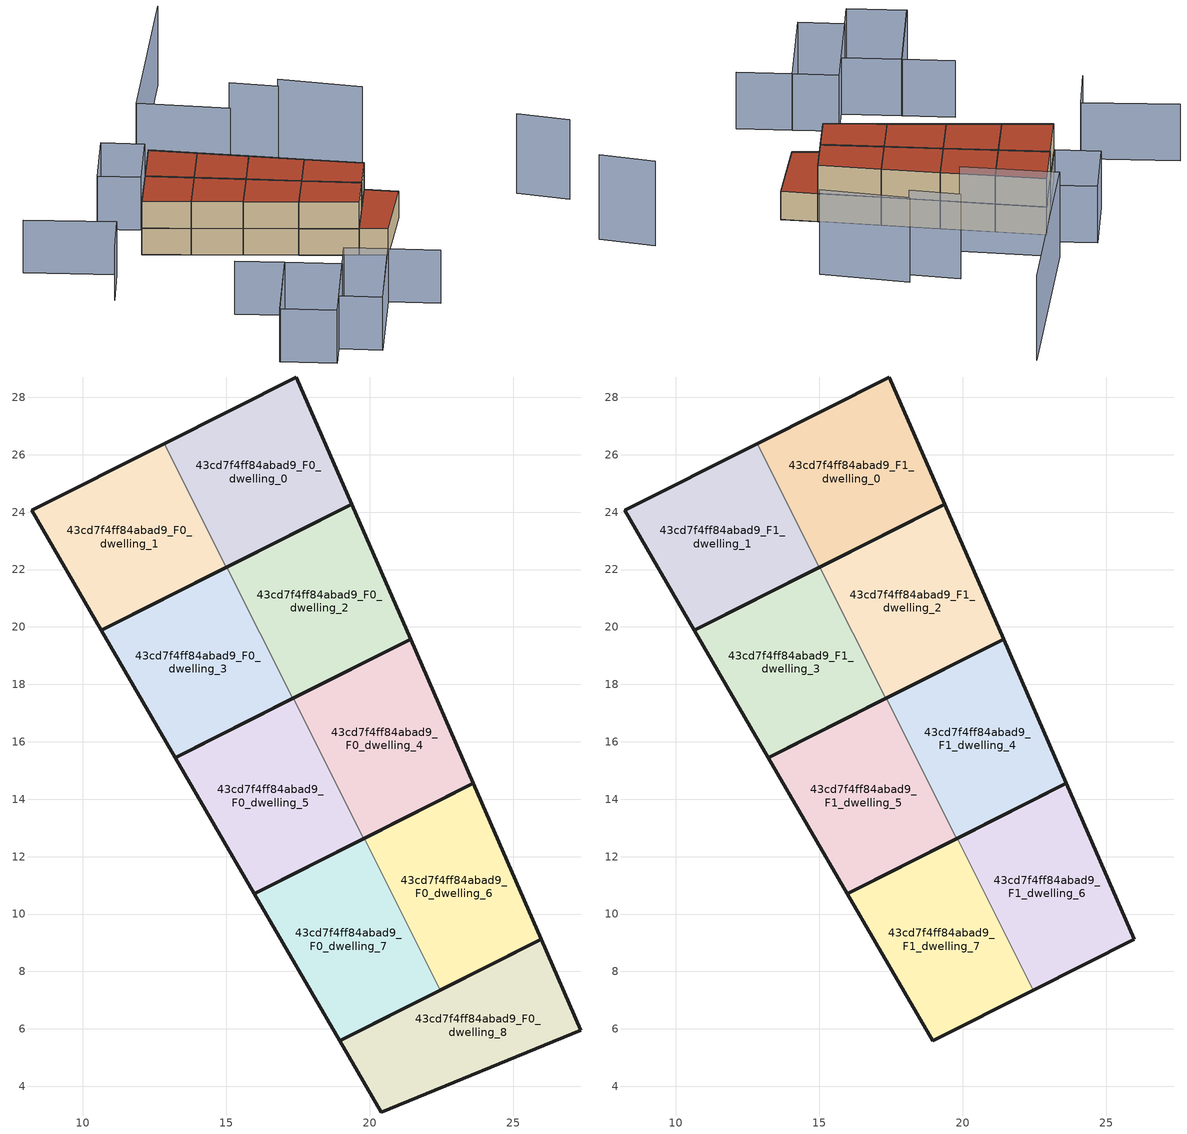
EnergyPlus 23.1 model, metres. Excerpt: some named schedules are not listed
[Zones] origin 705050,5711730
43cd7f4ff84abad9_F0_dwelling_0
 floor ground (EU_floor_Construction): 19.38,24.28 17.45,28.71 12.84,26.38 15.01,22.08 z0
 wall outside (EU_wall_Construction): 12.84,26.38 17.45,28.71 19.38,24.28 15.01,22.08 z0:3
 wall to 43cd7f4ff84abad9_F0_dwelling_1 (EU_wall_Construction): 15.01,22.08 12.84,26.38 z0:3
43cd7f4ff84abad9_F0_dwelling_1
 floor ground (EU_floor_Construction): 15.01,22.08 12.84,26.38 8.22,24.06 10.65,19.88 z0
 wall outside (EU_wall_Construction): 15.01,22.08 10.65,19.88 8.22,24.06 12.84,26.38 z0:3
43cd7f4ff84abad9_F0_dwelling_2
 floor ground (EU_floor_Construction): 21.42,19.58 19.38,24.28 15.02,22.08 17.32,17.51 z0
 wall outside (EU_wall_Construction): 15.02,22.08 19.38,24.28 21.42,19.58 17.32,17.51 z0:3
 wall to 43cd7f4ff84abad9_F0_dwelling_3 (EU_wall_Construction): 17.32,17.51 15.02,22.08 z0:3
43cd7f4ff84abad9_F0_dwelling_3
 floor ground (EU_floor_Construction): 17.32,17.51 15.02,22.08 10.65,19.88 13.23,15.45 z0
 wall outside (EU_wall_Construction): 17.32,17.51 13.23,15.45 10.65,19.88 15.02,22.08 z0:3
43cd7f4ff84abad9_F0_dwelling_4
 floor ground (EU_floor_Construction): 23.61,14.55 21.42,19.58 17.33,17.51 19.79,12.63 z0
 wall outside (EU_wall_Construction): 17.33,17.51 21.42,19.58 23.61,14.55 19.79,12.63 z0:3
 wall to 43cd7f4ff84abad9_F0_dwelling_5 (EU_wall_Construction): 19.79,12.63 17.33,17.51 z0:3
43cd7f4ff84abad9_F0_dwelling_5
 floor ground (EU_floor_Construction): 19.79,12.63 17.33,17.51 13.23,15.45 15.98,10.71 z0
 wall outside (EU_wall_Construction): 19.79,12.63 15.98,10.71 13.23,15.45 17.33,17.51 z0:3
43cd7f4ff84abad9_F0_dwelling_6
 floor ground (EU_floor_Construction): 25.98,9.12 23.61,14.55 19.8,12.63 22.46,7.35 z0
 wall outside (EU_wall_Construction): 19.8,12.63 23.61,14.55 25.98,9.12 22.46,7.35 z0:3
 wall to 43cd7f4ff84abad9_F0_dwelling_7 (EU_wall_Construction): 22.46,7.35 19.8,12.63 z0:3
43cd7f4ff84abad9_F0_dwelling_7
 floor ground (EU_floor_Construction): 22.46,7.35 19.8,12.63 15.98,10.71 18.96,5.58 z0
 wall outside (EU_wall_Construction): 22.46,7.35 18.96,5.58 15.98,10.71 19.8,12.63 z0:3
43cd7f4ff84abad9_F0_dwelling_8
 floor ground (EU_floor_Construction): 27.36,5.95 25.98,9.12 18.96,5.58 20.41,3.1 z0
 wall outside (EU_wall_Construction): 18.96,5.58 25.98,9.12 27.36,5.95 20.41,3.1 18.96,5.58 z0:3
 roof outside (EU_roof_Construction): 25.98,9.12 27.36,5.95 20.41,3.1 18.96,5.58 z3
43cd7f4ff84abad9_F1_dwelling_0
 floor to 43cd7f4ff84abad9_F0_dwelling_0 (EU_floor_Construction): 19.38,24.28 17.45,28.71 12.84,26.38 15.01,22.08 z3
 wall outside (EU_wall_Construction): 12.84,26.38 17.45,28.71 19.38,24.28 15.01,22.08 z3:6
 wall to 43cd7f4ff84abad9_F1_dwelling_1 (EU_wall_Construction): 15.01,22.08 12.84,26.38 z3:6
 roof outside (EU_roof_Construction): 17.45,28.71 19.38,24.28 15.01,22.08 12.84,26.38 z6
43cd7f4ff84abad9_F1_dwelling_1
 floor to 43cd7f4ff84abad9_F0_dwelling_1 (EU_floor_Construction): 15.01,22.08 12.84,26.38 8.22,24.06 10.65,19.88 z3
 wall outside (EU_wall_Construction): 15.01,22.08 10.65,19.88 8.22,24.06 12.84,26.38 z3:6
 roof outside (EU_roof_Construction): 12.84,26.38 15.01,22.08 10.65,19.88 8.22,24.06 z6
43cd7f4ff84abad9_F1_dwelling_2
 floor to 43cd7f4ff84abad9_F0_dwelling_2 (EU_floor_Construction): 21.42,19.58 19.38,24.28 15.02,22.08 17.32,17.51 z3
 wall outside (EU_wall_Construction): 15.02,22.08 19.38,24.28 21.42,19.58 17.32,17.51 z3:6
 wall to 43cd7f4ff84abad9_F1_dwelling_3 (EU_wall_Construction): 17.32,17.51 15.02,22.08 z3:6
 roof outside (EU_roof_Construction): 19.38,24.28 21.42,19.58 17.32,17.51 15.02,22.08 z6
43cd7f4ff84abad9_F1_dwelling_3
 floor to 43cd7f4ff84abad9_F0_dwelling_3 (EU_floor_Construction): 17.32,17.51 15.02,22.08 10.65,19.88 13.23,15.45 z3
 wall outside (EU_wall_Construction): 17.32,17.51 13.23,15.45 10.65,19.88 15.02,22.08 z3:6
 roof outside (EU_roof_Construction): 15.02,22.08 17.32,17.51 13.23,15.45 10.65,19.88 z6
43cd7f4ff84abad9_F1_dwelling_4
 floor to 43cd7f4ff84abad9_F0_dwelling_4 (EU_floor_Construction): 23.61,14.55 21.42,19.58 17.33,17.51 19.79,12.63 z3
 wall outside (EU_wall_Construction): 17.33,17.51 21.42,19.58 23.61,14.55 19.79,12.63 z3:6
 wall to 43cd7f4ff84abad9_F1_dwelling_5 (EU_wall_Construction): 19.79,12.63 17.33,17.51 z3:6
 roof outside (EU_roof_Construction): 21.42,19.58 23.61,14.55 19.79,12.63 17.33,17.51 z6
43cd7f4ff84abad9_F1_dwelling_5
 floor to 43cd7f4ff84abad9_F0_dwelling_5 (EU_floor_Construction): 19.79,12.63 17.33,17.51 13.23,15.45 15.98,10.71 z3
 wall outside (EU_wall_Construction): 19.79,12.63 15.98,10.71 13.23,15.45 17.33,17.51 z3:6
 roof outside (EU_roof_Construction): 17.33,17.51 19.79,12.63 15.98,10.71 13.23,15.45 z6
43cd7f4ff84abad9_F1_dwelling_6
 floor to 43cd7f4ff84abad9_F0_dwelling_6 (EU_floor_Construction): 25.98,9.12 23.61,14.55 19.8,12.63 22.46,7.35 z3
 wall outside (EU_wall_Construction): 19.8,12.63 23.61,14.55 25.98,9.12 22.46,7.35 z3:6
 wall to 43cd7f4ff84abad9_F1_dwelling_7 (EU_wall_Construction): 22.46,7.35 19.8,12.63 z3:6
 roof outside (EU_roof_Construction): 23.61,14.55 25.98,9.12 22.46,7.35 19.8,12.63 z6
43cd7f4ff84abad9_F1_dwelling_7
 floor to 43cd7f4ff84abad9_F0_dwelling_7 (EU_floor_Construction): 22.46,7.35 19.8,12.63 15.98,10.71 18.96,5.58 z3
 wall outside (EU_wall_Construction): 22.46,7.35 18.96,5.58 15.98,10.71 19.8,12.63 z3:6
 roof outside (EU_roof_Construction): 19.8,12.63 22.46,7.35 18.96,5.58 15.98,10.71 z6
shading: 3.85,-5.96 12.4,-1.55 / 12.4,-1.55 14.79,-6.17 / 2.66,10.23 4.94,5.84 / 4.94,5.84 -3.2,1.62 / -0.77,32.31 3.55,24.18 / 3.55,24.18 -0.88,21.82 / 1.85,-2.08 10.4,2.32 / 10.4,2.32 12.4,-1.56 / 12.4,-1.56 3.85,-5.97 / 3.85,-5.97 1.85,-2.08 / 4.92,5.85 7.51,0.83 / 7.51,0.83 -0.63,-3.37 / -0.63,-3.37 -3.22,1.64 / -3.22,1.64 4.92,5.85 / 10.43,30.44 16.3,33.46 / 16.3,33.46 18.28,29.6 / 18.28,29.6 12.41,26.58 / 12.41,26.58 10.43,30.44 z0:6; 39,-6.71 37.4,-1.6 / 34.36,14.24 31.46,22.18 / 30.24,21.41 28.48,25.93 / 24.11,23.26 20.32,31.78 / 20.32,31.78 38.07,39.67 z0:9
[Building]
EU S2 Campaign: North Axis=0; Terrain=City; Solar Distribution=FullExterior
[Site:Location]
London: Latitude=51.5; Longitude=-0.5; Time Zone=0; Elevation=25
[SizingPeriod:WeatherFileDays]
AnnualSizingPeriod: Begin Month=1; Begin Day of Month=1; End Month=12; End Day of Month=31; Day of Week for Start Day=Monday; Use Weather File Daylight Saving Period=No; Use Weather File Rain and Snow Indicators=No
[MATERIAL]
EU_InternalMass_Material: Roughness=MediumRough; Thickness=0.1; Conductivity=1; Density=1800; Specific Heat=900; Thermal Absorptance=0.9; Solar Absorptance=0.7; Visible Absorptance=0.7
[MATERIAL:NOMASS] Roughness=MediumRough; Thermal Absorptance=0.9; Solar Absorptance=0.7; Visible Absorptance=0.7
Name | Thermal Resistance
EU_wall_NoMass | 1.04674
EU_roof_NoMass | 4.32442
EU_floor_NoMass | 2.04616
[CONSTRUCTION]
EU_wall_Construction: EU_wall_NoMass
EU_roof_Construction: EU_roof_NoMass
EU_floor_Construction: EU_floor_NoMass
EU_InternalMass_Construction: EU_InternalMass_Material
[ZONE] Type=1; Multiplier=1; Ceiling Height=autocalculate; Floor Area=autocalculate; Part of Total Floor Area=Yes
Name | Volume
43cd7f4ff84abad9_F0_dwelling_0; 43cd7f4ff84abad9_F1_dwelling_0 | 72.7332
43cd7f4ff84abad9_F0_dwelling_1; 43cd7f4ff84abad9_F1_dwelling_1; 43cd7f4ff84abad9_F0_dwelling_5; 43cd7f4ff84abad9_F1_dwelling_5 | 72.7427
43cd7f4ff84abad9_F0_dwelling_2; 43cd7f4ff84abad9_F1_dwelling_2 | 72.739
43cd7f4ff84abad9_F0_dwelling_3; 43cd7f4ff84abad9_F1_dwelling_3 | 72.7229
43cd7f4ff84abad9_F0_dwelling_4; 43cd7f4ff84abad9_F1_dwelling_4; 43cd7f4ff84abad9_F0_dwelling_6; 43cd7f4ff84abad9_F1_dwelling_6 | 72.7258
43cd7f4ff84abad9_F0_dwelling_7; 43cd7f4ff84abad9_F1_dwelling_7 | 72.7324
43cd7f4ff84abad9_F0_dwelling_8 | 72.7317
[INTERNALMASS] Construction=EU_InternalMass_Construction
Name | Zone or ZoneList | Surface Area
43cd7f4ff84abad9_F0_dwelling_0_EU_InternalMass | 43cd7f4ff84abad9_F0_dwelling_0 | 24.2441
43cd7f4ff84abad9_F0_dwelling_1_EU_InternalMass | 43cd7f4ff84abad9_F0_dwelling_1 | 24.2477
43cd7f4ff84abad9_F0_dwelling_2_EU_InternalMass | 43cd7f4ff84abad9_F0_dwelling_2 | 24.2466
43cd7f4ff84abad9_F0_dwelling_3_EU_InternalMass | 43cd7f4ff84abad9_F0_dwelling_3 | 24.2414
43cd7f4ff84abad9_F0_dwelling_4_EU_InternalMass | 43cd7f4ff84abad9_F0_dwelling_4 | 24.242
43cd7f4ff84abad9_F0_dwelling_5_EU_InternalMass | 43cd7f4ff84abad9_F0_dwelling_5 | 24.2473
43cd7f4ff84abad9_F0_dwelling_6_EU_InternalMass | 43cd7f4ff84abad9_F0_dwelling_6 | 24.2428
43cd7f4ff84abad9_F0_dwelling_7_EU_InternalMass | 43cd7f4ff84abad9_F0_dwelling_7 | 24.2437
43cd7f4ff84abad9_F0_dwelling_8_EU_InternalMass | 43cd7f4ff84abad9_F0_dwelling_8 | 24.2439
43cd7f4ff84abad9_F1_dwelling_0_EU_InternalMass | 43cd7f4ff84abad9_F1_dwelling_0 | 27.2783
43cd7f4ff84abad9_F1_dwelling_1_EU_InternalMass | 43cd7f4ff84abad9_F1_dwelling_1 | 27.2735
43cd7f4ff84abad9_F1_dwelling_2_EU_InternalMass | 43cd7f4ff84abad9_F1_dwelling_2 | 27.2721
43cd7f4ff84abad9_F1_dwelling_3_EU_InternalMass | 43cd7f4ff84abad9_F1_dwelling_3 | 27.275
43cd7f4ff84abad9_F1_dwelling_4_EU_InternalMass | 43cd7f4ff84abad9_F1_dwelling_4 | 27.2724
43cd7f4ff84abad9_F1_dwelling_5_EU_InternalMass | 43cd7f4ff84abad9_F1_dwelling_5 | 27.2764
43cd7f4ff84abad9_F1_dwelling_6_EU_InternalMass | 43cd7f4ff84abad9_F1_dwelling_6 | 27.2719
43cd7f4ff84abad9_F1_dwelling_7_EU_InternalMass | 43cd7f4ff84abad9_F1_dwelling_7 | 27.2754
[OTHEREQUIPMENT] Fuel Type=Electricity; Design Level Calculation Method=Watts/Area; Power per Zone Floor Area=1; Fraction Latent=0; Fraction Radiant=0; Fraction Lost=0; Carbon Dioxide Generation Rate=0; EndUse Subcategory=EU_Step8_InternalGains
Name | Zone or ZoneList or Space or SpaceList | Schedule
EU_Step8_InternalGain_43cd7f4ff84abad9_F0_dwelling_0_f000 | 43cd7f4ff84abad9_F0_dwelling_0 | EU_Step8_GainSchedule_43cd7f4ff84abad9_F0_dwelling_0_f000
EU_Step8_InternalGain_43cd7f4ff84abad9_F0_dwelling_1_f000 | 43cd7f4ff84abad9_F0_dwelling_1 | EU_Step8_GainSchedule_43cd7f4ff84abad9_F0_dwelling_1_f000
EU_Step8_InternalGain_43cd7f4ff84abad9_F0_dwelling_2_f000 | 43cd7f4ff84abad9_F0_dwelling_2 | EU_Step8_GainSchedule_43cd7f4ff84abad9_F0_dwelling_2_f000
EU_Step8_InternalGain_43cd7f4ff84abad9_F0_dwelling_3_f000 | 43cd7f4ff84abad9_F0_dwelling_3 | EU_Step8_GainSchedule_43cd7f4ff84abad9_F0_dwelling_3_f000
EU_Step8_InternalGain_43cd7f4ff84abad9_F0_dwelling_4_f000 | 43cd7f4ff84abad9_F0_dwelling_4 | EU_Step8_GainSchedule_43cd7f4ff84abad9_F0_dwelling_4_f000
EU_Step8_InternalGain_43cd7f4ff84abad9_F0_dwelling_5_f000 | 43cd7f4ff84abad9_F0_dwelling_5 | EU_Step8_GainSchedule_43cd7f4ff84abad9_F0_dwelling_5_f000
EU_Step8_InternalGain_43cd7f4ff84abad9_F0_dwelling_6_f000 | 43cd7f4ff84abad9_F0_dwelling_6 | EU_Step8_GainSchedule_43cd7f4ff84abad9_F0_dwelling_6_f000
EU_Step8_InternalGain_43cd7f4ff84abad9_F0_dwelling_7_f000 | 43cd7f4ff84abad9_F0_dwelling_7 | EU_Step8_GainSchedule_43cd7f4ff84abad9_F0_dwelling_7_f000
EU_Step8_InternalGain_43cd7f4ff84abad9_F0_dwelling_8_f000 | 43cd7f4ff84abad9_F0_dwelling_8 | EU_Step8_GainSchedule_43cd7f4ff84abad9_F0_dwelling_8_f000
EU_Step8_InternalGain_43cd7f4ff84abad9_F1_dwelling_0_f000 | 43cd7f4ff84abad9_F1_dwelling_0 | EU_Step8_GainSchedule_43cd7f4ff84abad9_F1_dwelling_0_f000
EU_Step8_InternalGain_43cd7f4ff84abad9_F1_dwelling_1_f000 | 43cd7f4ff84abad9_F1_dwelling_1 | EU_Step8_GainSchedule_43cd7f4ff84abad9_F1_dwelling_1_f000
EU_Step8_InternalGain_43cd7f4ff84abad9_F1_dwelling_2_f000 | 43cd7f4ff84abad9_F1_dwelling_2 | EU_Step8_GainSchedule_43cd7f4ff84abad9_F1_dwelling_2_f000
EU_Step8_InternalGain_43cd7f4ff84abad9_F1_dwelling_3_f000 | 43cd7f4ff84abad9_F1_dwelling_3 | EU_Step8_GainSchedule_43cd7f4ff84abad9_F1_dwelling_3_f000
EU_Step8_InternalGain_43cd7f4ff84abad9_F1_dwelling_4_f000 | 43cd7f4ff84abad9_F1_dwelling_4 | EU_Step8_GainSchedule_43cd7f4ff84abad9_F1_dwelling_4_f000
EU_Step8_InternalGain_43cd7f4ff84abad9_F1_dwelling_5_f000 | 43cd7f4ff84abad9_F1_dwelling_5 | EU_Step8_GainSchedule_43cd7f4ff84abad9_F1_dwelling_5_f000
EU_Step8_InternalGain_43cd7f4ff84abad9_F1_dwelling_6_f000 | 43cd7f4ff84abad9_F1_dwelling_6 | EU_Step8_GainSchedule_43cd7f4ff84abad9_F1_dwelling_6_f000
EU_Step8_InternalGain_43cd7f4ff84abad9_F1_dwelling_7_f000 | 43cd7f4ff84abad9_F1_dwelling_7 | EU_Step8_GainSchedule_43cd7f4ff84abad9_F1_dwelling_7_f000
[ZONEVENTILATION:DESIGNFLOWRATE] Schedule=EU_AlwaysOn; Design Flow Rate Calculation Method=AirChanges/Hour; Air Changes per Hour=0.488719; Ventilation Type=Natural; Fan Pressure Rise=0; Fan Total Efficiency=1; Constant Term Coefficient=1; Temperature Term Coefficient=0; Velocity Term Coefficient=0; Velocity Squared Term Coefficient=0; Minimum Indoor Temperature=-100; Maximum Indoor Temperature=100; Delta Temperature=-100; Minimum Outdoor Temperature=-100; Maximum Outdoor Temperature=100; Maximum Wind Speed=40
Name | Zone or ZoneList or Space or SpaceList
EU_ConstantAir_43cd7f4ff84abad9_F0_dwelling_0 | 43cd7f4ff84abad9_F0_dwelling_0
EU_ConstantAir_43cd7f4ff84abad9_F0_dwelling_1 | 43cd7f4ff84abad9_F0_dwelling_1
EU_ConstantAir_43cd7f4ff84abad9_F0_dwelling_2 | 43cd7f4ff84abad9_F0_dwelling_2
EU_ConstantAir_43cd7f4ff84abad9_F0_dwelling_3 | 43cd7f4ff84abad9_F0_dwelling_3
EU_ConstantAir_43cd7f4ff84abad9_F0_dwelling_4 | 43cd7f4ff84abad9_F0_dwelling_4
EU_ConstantAir_43cd7f4ff84abad9_F0_dwelling_5 | 43cd7f4ff84abad9_F0_dwelling_5
EU_ConstantAir_43cd7f4ff84abad9_F0_dwelling_6 | 43cd7f4ff84abad9_F0_dwelling_6
EU_ConstantAir_43cd7f4ff84abad9_F0_dwelling_7 | 43cd7f4ff84abad9_F0_dwelling_7
EU_ConstantAir_43cd7f4ff84abad9_F0_dwelling_8 | 43cd7f4ff84abad9_F0_dwelling_8
EU_ConstantAir_43cd7f4ff84abad9_F1_dwelling_0 | 43cd7f4ff84abad9_F1_dwelling_0
EU_ConstantAir_43cd7f4ff84abad9_F1_dwelling_1 | 43cd7f4ff84abad9_F1_dwelling_1
EU_ConstantAir_43cd7f4ff84abad9_F1_dwelling_2 | 43cd7f4ff84abad9_F1_dwelling_2
EU_ConstantAir_43cd7f4ff84abad9_F1_dwelling_3 | 43cd7f4ff84abad9_F1_dwelling_3
EU_ConstantAir_43cd7f4ff84abad9_F1_dwelling_4 | 43cd7f4ff84abad9_F1_dwelling_4
EU_ConstantAir_43cd7f4ff84abad9_F1_dwelling_5 | 43cd7f4ff84abad9_F1_dwelling_5
EU_ConstantAir_43cd7f4ff84abad9_F1_dwelling_6 | 43cd7f4ff84abad9_F1_dwelling_6
EU_ConstantAir_43cd7f4ff84abad9_F1_dwelling_7 | 43cd7f4ff84abad9_F1_dwelling_7
[HVACTEMPLATE:THERMOSTAT] Constant Heating Setpoint=20; Constant Cooling Setpoint=50
EU_HeatOnly_43cd7f4ff84abad9_F0_dwelling_0; EU_HeatOnly_43cd7f4ff84abad9_F0_dwelling_1; EU_HeatOnly_43cd7f4ff84abad9_F0_dwelling_2; EU_HeatOnly_43cd7f4ff84abad9_F0_dwelling_3; EU_HeatOnly_43cd7f4ff84abad9_F0_dwelling_4; EU_HeatOnly_43cd7f4ff84abad9_F0_dwelling_5; EU_HeatOnly_43cd7f4ff84abad9_F0_dwelling_6; EU_HeatOnly_43cd7f4ff84abad9_F0_dwelling_7; EU_HeatOnly_43cd7f4ff84abad9_F0_dwelling_8; EU_HeatOnly_43cd7f4ff84abad9_F1_dwelling_0; EU_HeatOnly_43cd7f4ff84abad9_F1_dwelling_1; EU_HeatOnly_43cd7f4ff84abad9_F1_dwelling_2; EU_HeatOnly_43cd7f4ff84abad9_F1_dwelling_3; EU_HeatOnly_43cd7f4ff84abad9_F1_dwelling_4; EU_HeatOnly_43cd7f4ff84abad9_F1_dwelling_5; EU_HeatOnly_43cd7f4ff84abad9_F1_dwelling_6; EU_HeatOnly_43cd7f4ff84abad9_F1_dwelling_7
[HVACTEMPLATE:ZONE:IDEALLOADSAIRSYSTEM] System Availability Schedule=EU_AlwaysOn; Maximum Heating Supply Air Temperature=50; Minimum Cooling Supply Air Temperature=13; Maximum Heating Supply Air Humidity Ratio=0.0156; Minimum Cooling Supply Air Humidity Ratio=0.0077; Heating Limit=NoLimit; Cooling Limit=NoLimit; Heating Availability Schedule=EU_AlwaysOn; Cooling Availability Schedule=EU_CoolingOff; Dehumidification Control Type=ConstantSensibleHeatRatio; Cooling Sensible Heat Ratio=0.7; Dehumidification Setpoint=60; Humidification Control Type=None; Humidification Setpoint=30; Outdoor Air Method=None; Outdoor Air Flow Rate per Person=0.00944; Outdoor Air Flow Rate per Zone Floor Area=0; Outdoor Air Flow Rate per Zone=0; Demand Controlled Ventilation Type=None; Outdoor Air Economizer Type=NoEconomizer; Heat Recovery Type=None; Sensible Heat Recovery Effectiveness=0.7; Latent Heat Recovery Effectiveness=0.65
Name | Template Thermostat
43cd7f4ff84abad9_F0_dwelling_0 | EU_HeatOnly_43cd7f4ff84abad9_F0_dwelling_0
43cd7f4ff84abad9_F0_dwelling_1 | EU_HeatOnly_43cd7f4ff84abad9_F0_dwelling_1
43cd7f4ff84abad9_F0_dwelling_2 | EU_HeatOnly_43cd7f4ff84abad9_F0_dwelling_2
43cd7f4ff84abad9_F0_dwelling_3 | EU_HeatOnly_43cd7f4ff84abad9_F0_dwelling_3
43cd7f4ff84abad9_F0_dwelling_4 | EU_HeatOnly_43cd7f4ff84abad9_F0_dwelling_4
43cd7f4ff84abad9_F0_dwelling_5 | EU_HeatOnly_43cd7f4ff84abad9_F0_dwelling_5
43cd7f4ff84abad9_F0_dwelling_6 | EU_HeatOnly_43cd7f4ff84abad9_F0_dwelling_6
43cd7f4ff84abad9_F0_dwelling_7 | EU_HeatOnly_43cd7f4ff84abad9_F0_dwelling_7
43cd7f4ff84abad9_F0_dwelling_8 | EU_HeatOnly_43cd7f4ff84abad9_F0_dwelling_8
43cd7f4ff84abad9_F1_dwelling_0 | EU_HeatOnly_43cd7f4ff84abad9_F1_dwelling_0
43cd7f4ff84abad9_F1_dwelling_1 | EU_HeatOnly_43cd7f4ff84abad9_F1_dwelling_1
43cd7f4ff84abad9_F1_dwelling_2 | EU_HeatOnly_43cd7f4ff84abad9_F1_dwelling_2
43cd7f4ff84abad9_F1_dwelling_3 | EU_HeatOnly_43cd7f4ff84abad9_F1_dwelling_3
43cd7f4ff84abad9_F1_dwelling_4 | EU_HeatOnly_43cd7f4ff84abad9_F1_dwelling_4
43cd7f4ff84abad9_F1_dwelling_5 | EU_HeatOnly_43cd7f4ff84abad9_F1_dwelling_5
43cd7f4ff84abad9_F1_dwelling_6 | EU_HeatOnly_43cd7f4ff84abad9_F1_dwelling_6
43cd7f4ff84abad9_F1_dwelling_7 | EU_HeatOnly_43cd7f4ff84abad9_F1_dwelling_7
